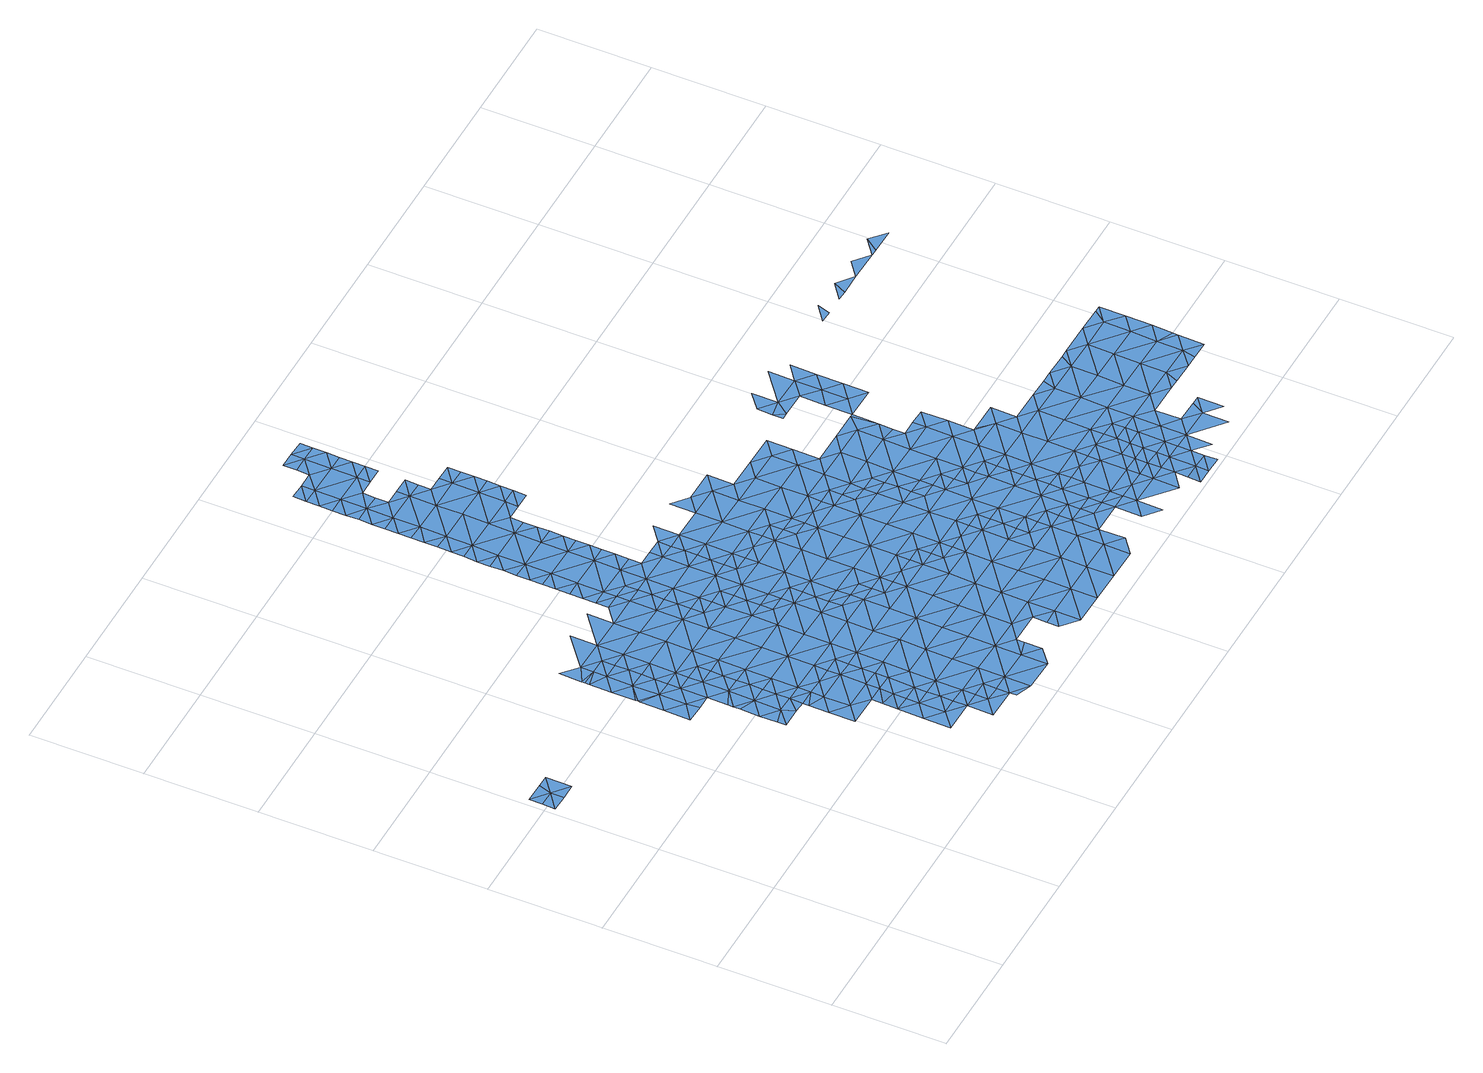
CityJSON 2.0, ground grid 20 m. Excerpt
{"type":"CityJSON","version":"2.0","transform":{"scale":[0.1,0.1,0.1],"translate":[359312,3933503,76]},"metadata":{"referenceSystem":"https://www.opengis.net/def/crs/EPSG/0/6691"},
"CityObjects":{
"waterbody1":{"type":"WaterBody","attributes":{"name":"9","class":"1140","function":"1","WaterBodyRiverFloodingRiskAttribute.description":"5","WaterBodyRiverFloodingRiskAttribute.rankOrg":"2","WaterBodyRiverFloodingRiskAttribute.adminType":"2","WaterBodyRiverFloodingRiskAttribute.scale":"L1"},"geometry":[{"type":"MultiSurface","lod":"1","boundaries":[[[0,1,2]],[[1,3,2]],[[3,4,2]],[[0,2,5]],[[6,2,7]],[[4,7,2]],[[6,5,2]]]}]},
"waterbody2":{"type":"WaterBody","attributes":{"name":"9","class":"1140","function":"1","WaterBodyRiverFloodingRiskAttribute.description":"5","WaterBodyRiverFloodingRiskAttribute.rankOrg":"2","WaterBodyRiverFloodingRiskAttribute.adminType":"2","WaterBodyRiverFloodingRiskAttribute.scale":"L1"},"geometry":[{"type":"MultiSurface","lod":"1","boundaries":[[[8,9,10]],[[11,12,13]],[[14,12,11]],[[15,16,12]],[[17,12,18]],[[19,20,21]],[[22,23,24]],[[25,26,27]],[[28,29,30]],[[9,8,31]],[[14,15,12]],[[26,32,33]],[[10,32,26]],[[33,34,26]],[[26,34,13]],[[35,13,34]],[[36,18,20]],[[16,18,12]],[[32,10,9]],[[37,10,26]],[[17,13,12]],[[29,20,38]],[[37,26,25]],[[39,10,37]],[[35,11,13]],[[10,39,40]],[[40,8,10]],[[27,13,41]],[[26,13,27]],[[23,22,30]],[[23,30,42]],[[43,42,30]],[[44,29,38]],[[41,13,17]],[[17,18,36]],[[17,36,45]],[[36,46,45]],[[47,46,36]],[[20,47,36]],[[20,19,47]],[[21,20,29]],[[21,29,48]],[[48,29,28]],[[22,28,30]],[[43,30,49]],[[49,30,29]],[[44,49,29]],[[50,38,20]],[[18,50,20]]]}]},
"waterbody3":{"type":"WaterBody","attributes":{"name":"9","class":"1140","function":"1","WaterBodyRiverFloodingRiskAttribute.description":"5","WaterBodyRiverFloodingRiskAttribute.rankOrg":"1","WaterBodyRiverFloodingRiskAttribute.adminType":"2","WaterBodyRiverFloodingRiskAttribute.scale":"L1"},"geometry":[{"type":"MultiSurface","lod":"1","boundaries":[[[24,23,51]],[[52,51,53]],[[51,23,53]],[[9,31,54]],[[16,55,18]],[[9,56,32]],[[50,18,55]],[[38,50,55]],[[57,58,59]],[[9,54,56]],[[23,42,53]],[[33,60,34]],[[59,61,62]],[[63,49,44]],[[33,32,60]],[[63,38,55]],[[44,38,63]],[[57,64,58]],[[32,56,60]],[[54,65,56]],[[16,15,55]],[[61,59,58]],[[66,11,35]],[[66,34,60]],[[35,34,66]],[[67,53,42]],[[68,49,63]],[[43,49,68]],[[64,69,58]],[[42,43,68]],[[67,70,53]],[[71,72,73]],[[74,15,14]],[[75,55,15]],[[55,76,63]],[[77,71,73]],[[74,11,66]],[[14,11,74]],[[72,78,73]],[[67,42,68]],[[61,58,79]],[[56,65,80]],[[75,76,55]],[[58,69,79]],[[63,76,68]],[[81,77,73]],[[82,77,81]],[[60,56,83]],[[69,82,81]],[[75,15,74]],[[78,84,73]],[[65,85,80]],[[83,56,80]],[[66,60,83]],[[69,86,79]],[[87,88,89]],[[66,90,74]],[[76,91,68]],[[69,81,86]],[[85,92,80]],[[73,93,81]],[[67,68,91]],[[74,94,75]],[[95,89,88]],[[96,89,95]],[[97,98,99]],[[97,79,98]],[[66,83,90]],[[84,96,95]],[[79,86,98]],[[73,84,93]],[[100,86,81]],[[101,102,67]],[[93,103,81]],[[101,67,91]],[[104,80,92]],[[105,99,106]],[[74,90,94]],[[94,107,75]],[[75,108,76]],[[84,95,93]],[[99,98,106]],[[92,105,106]],[[83,80,104]],[[88,109,95]],[[110,98,86]],[[108,91,76]],[[111,90,83]],[[104,92,106]],[[100,81,103]],[[111,94,90]],[[108,75,107]],[[98,110,106]],[[112,83,104]],[[95,113,93]],[[91,114,101]],[[108,114,91]],[[115,95,109]],[[111,83,112]],[[93,113,103]],[[116,107,94]],[[86,100,110]],[[111,116,94]],[[117,118,106]],[[107,119,108]],[[95,115,113]],[[103,120,100]],[[117,106,110]],[[101,121,122]],[[113,120,103]],[[123,115,109]],[[104,106,118]],[[101,114,121]],[[118,124,104]],[[125,126,108]],[[107,127,119]],[[108,119,125]],[[127,107,116]],[[128,113,115]],[[114,108,126]],[[112,104,124]],[[112,129,111]],[[130,122,121]],[[131,115,123]],[[126,132,114]],[[111,133,116]],[[124,129,112]],[[132,134,114]],[[110,135,117]],[[115,131,128]],[[100,120,136]],[[110,100,135]],[[121,114,134]],[[137,130,121]],[[138,119,127]],[[134,137,121]],[[139,140,116]],[[116,140,127]],[[111,129,133]],[[100,136,135]],[[116,133,139]],[[141,113,128]],[[113,142,120]],[[143,138,127]],[[141,142,113]],[[142,136,120]],[[130,137,144]],[[118,145,124]],[[146,143,127]],[[127,140,146]],[[117,135,147]],[[118,117,148]],[[149,133,129]],[[150,141,128]],[[151,135,136]],[[152,153,124]],[[148,117,147]],[[118,148,145]],[[124,145,152]],[[129,124,153]],[[154,155,129]],[[129,153,154]],[[149,129,155]],[[136,142,151]],[[156,145,148]],[[157,148,147]],[[158,159,160]],[[161,162,135]],[[160,159,150]],[[162,157,147]],[[163,156,148]],[[135,151,161]],[[147,135,162]],[[158,164,159]],[[141,150,165]],[[148,157,163]],[[142,141,166]],[[142,167,151]],[[156,163,168]],[[150,159,165]],[[169,159,164]],[[141,165,166]],[[151,167,161]],[[170,157,162]],[[142,166,167]],[[161,171,162]],[[167,171,161]],[[162,172,170]],[[173,174,175]],[[169,164,176]],[[173,177,174]],[[165,159,169]],[[177,178,174]],[[179,172,162]],[[174,180,175]],[[171,179,162]],[[181,175,180]],[[166,165,182]],[[182,165,169]],[[183,181,180]],[[178,184,174]],[[180,185,183]],[[186,185,187]],[[186,183,185]],[[188,180,174]],[[176,189,169]],[[166,182,190]],[[167,166,191]],[[192,172,179]],[[188,174,184]],[[171,193,179]],[[191,166,190]],[[194,187,185]],[[169,195,182]],[[171,167,196]],[[180,197,185]],[[195,190,182]],[[198,199,179]],[[196,167,191]],[[171,196,193]],[[176,200,189]],[[179,193,198]],[[192,179,199]],[[184,201,188]],[[180,188,197]],[[202,191,190]],[[169,189,195]],[[201,203,188]],[[204,193,196]],[[185,197,205]],[[206,207,208]],[[202,190,195]],[[209,196,191]],[[200,210,189]],[[203,211,188]],[[212,204,196]],[[188,211,197]],[[207,213,203]],[[214,209,191]],[[214,191,202]],[[207,206,213]],[[189,215,195]],[[213,211,203]],[[211,216,197]],[[197,217,205]],[[218,219,205]],[[200,220,210]],[[206,221,213]],[[212,196,209]],[[195,222,202]],[[217,218,205]],[[215,222,195]],[[189,210,215]],[[214,202,223]],[[224,212,209]],[[197,216,217]],[[225,209,214]],[[220,226,210]],[[227,225,214]],[[227,214,223]],[[223,202,222]],[[213,221,228]],[[229,215,210]],[[230,224,209]],[[226,229,210]],[[211,213,231]],[[232,230,209]],[[232,209,225]],[[221,233,228]],[[231,213,228]],[[216,211,231]],[[234,218,217]],[[235,223,222]],[[217,216,236]],[[229,237,215]],[[236,234,217]],[[222,215,237]],[[233,238,228]],[[236,216,239]],[[216,231,239]],[[240,241,222]],[[222,237,240]],[[235,222,241]],[[242,231,228]],[[243,244,245]],[[246,238,243]],[[237,229,247]],[[248,228,238]],[[249,247,229]],[[248,242,228]],[[242,239,231]],[[250,236,239]],[[243,245,246]],[[251,237,247]],[[248,238,246]],[[252,253,254]],[[245,255,246]],[[256,251,247]],[[257,258,253]],[[256,247,249]],[[259,260,261]],[[253,252,257]],[[255,262,246]],[[257,263,258]],[[264,239,242]],[[263,255,265]],[[251,256,266]],[[249,261,260]],[[250,239,264]],[[265,258,263]],[[252,267,257]],[[248,268,242]],[[269,249,260]],[[263,262,255]],[[248,246,270]],[[268,271,242]],[[272,263,257]],[[242,271,264]],[[248,270,268]],[[273,250,264]],[[274,269,260]],[[275,276,277]],[[246,262,270]],[[278,276,267]],[[272,257,267]],[[278,277,276]],[[271,273,264]],[[279,274,260]],[[280,262,263]],[[281,282,283]],[[281,284,282]],[[272,267,276]],[[284,285,282]],[[275,286,276]],[[279,260,287]],[[288,268,270]],[[289,283,282]],[[290,283,289]],[[263,272,291]],[[262,292,270]],[[293,290,289]],[[285,294,282]],[[295,274,279]],[[263,291,280]],[[292,288,270]],[[296,293,297]],[[287,298,279]],[[293,289,297]],[[286,296,297]],[[299,289,282]],[[276,286,300]],[[301,295,279]],[[262,280,292]],[[272,276,302]],[[303,301,279]],[[303,279,298]],[[286,297,300]],[[302,276,300]],[[282,294,299]],[[291,272,302]],[[280,291,304]],[[292,305,288]],[[299,294,306]],[[280,307,292]],[[308,280,304]],[[309,289,299]],[[310,300,297]],[[304,291,311]],[[297,289,312]],[[291,302,311]],[[280,308,307]],[[313,302,300]],[[314,315,316]],[[307,305,292]],[[306,317,299]],[[318,319,301]],[[289,309,312]],[[320,321,322]],[[322,301,319]],[[323,304,311]],[[324,315,314]],[[325,311,302]],[[315,324,326]],[[307,327,305]],[[310,297,312]],[[317,328,299]],[[325,302,313]],[[320,322,319]],[[313,300,310]],[[329,324,314]],[[324,330,326]],[[313,310,331]],[[318,332,319]],[[309,299,328]],[[333,311,325]],[[323,311,333]],[[334,328,317]],[[328,335,309]],[[309,336,312]],[[319,337,320]],[[338,310,312]],[[339,327,340]],[[335,336,309]],[[319,332,337]],[[341,342,332]],[[336,338,312]],[[341,343,342]],[[343,344,342]],[[327,345,340]],[[331,310,346]],[[338,346,310]],[[347,339,340]],[[334,348,328]],[[329,339,347]],[[324,329,349]],[[337,332,350]],[[332,342,350]],[[351,335,328]],[[348,351,328]],[[329,347,349]],[[352,353,348]],[[347,340,354]],[[353,337,350]],[[352,337,353]],[[324,349,355]],[[340,345,354]],[[356,338,336]],[[350,342,357]],[[347,358,349]],[[353,351,348]],[[335,359,336]],[[360,361,342]],[[351,359,335]],[[347,354,358]],[[350,362,353]],[[357,342,361]],[[350,357,362]],[[349,358,363]],[[336,364,356]],[[353,365,351]],[[336,359,364]],[[366,357,361]],[[353,362,365]],[[351,367,359]],[[368,369,361]],[[370,356,364]],[[366,361,369]],[[351,365,367]],[[371,370,364]],[[365,362,372]],[[359,367,373]],[[364,359,374]],[[374,359,373]],[[375,367,365]],[[371,364,374]],[[376,365,372]],[[376,375,365]],[[377,376,372]],[[378,373,367]],[[374,379,371]],[[380,374,373]],[[378,367,375]],[[376,377,381]],[[379,374,382]],[[380,373,378]],[[374,380,382]],[[376,383,375]],[[383,376,381]],[[384,385,386]],[[380,387,382]],[[381,388,383]],[[378,375,389]],[[390,380,378]],[[375,383,389]],[[391,383,388]],[[390,378,389]],[[392,387,380]],[[390,392,380]],[[383,393,389]],[[393,383,391]],[[394,390,389]],[[395,394,389]],[[395,389,393]],[[392,396,387]],[[397,398,399]],[[400,390,394]],[[392,390,400]],[[400,401,392]],[[402,397,399]],[[401,396,392]],[[403,402,404]],[[405,406,404]],[[406,405,407]]]}]},
"waterbody4":{"type":"WaterBody","attributes":{"name":"9","class":"1140","function":"1","WaterBodyRiverFloodingRiskAttribute.description":"5","WaterBodyRiverFloodingRiskAttribute.rankOrg":"2","WaterBodyRiverFloodingRiskAttribute.adminType":"2","WaterBodyRiverFloodingRiskAttribute.scale":"L1"},"geometry":[{"type":"MultiSurface","lod":"1","boundaries":[[[408,409,410]],[[409,72,410]],[[71,410,72]],[[408,410,411]],[[408,411,57]],[[64,411,69]],[[82,411,77]],[[411,410,77]],[[77,410,71]],[[82,69,411]],[[64,57,411]]]}]},
"waterbody5":{"type":"WaterBody","attributes":{"name":"9","class":"1140","function":"1","WaterBodyRiverFloodingRiskAttribute.description":"5","WaterBodyRiverFloodingRiskAttribute.rankOrg":"2","WaterBodyRiverFloodingRiskAttribute.adminType":"2","WaterBodyRiverFloodingRiskAttribute.scale":"L1"},"geometry":[{"type":"MultiSurface","lod":"1","boundaries":[[[105,92,412]],[[85,412,92]],[[413,414,415]],[[413,62,414]],[[61,97,416]],[[85,65,412]],[[416,414,62]],[[412,99,105]],[[417,54,31]],[[54,417,418]],[[417,415,418]],[[54,418,65]],[[418,412,65]],[[418,414,412]],[[416,412,414]],[[416,99,412]],[[97,99,416]],[[61,79,97]],[[416,62,61]],[[415,414,418]]]}]},
"waterbody6":{"type":"WaterBody","attributes":{"name":"9","class":"1140","function":"1","WaterBodyRiverFloodingRiskAttribute.description":"5","WaterBodyRiverFloodingRiskAttribute.rankOrg":"2","WaterBodyRiverFloodingRiskAttribute.adminType":"2","WaterBodyRiverFloodingRiskAttribute.scale":"L1"},"geometry":[{"type":"MultiSurface","lod":"1","boundaries":[[[96,84,419]],[[78,419,84]],[[89,96,419]],[[420,89,419]],[[419,72,420]],[[78,72,419]]]}]},
"waterbody7":{"type":"WaterBody","attributes":{"name":"9","class":"1140","function":"1","WaterBodyRiverFloodingRiskAttribute.description":"5","WaterBodyRiverFloodingRiskAttribute.rankOrg":"2","WaterBodyRiverFloodingRiskAttribute.adminType":"2","WaterBodyRiverFloodingRiskAttribute.scale":"L1"},"geometry":[{"type":"MultiSurface","lod":"1","boundaries":[[[421,422,423]],[[424,423,422]],[[425,426,427]],[[428,429,430]],[[431,428,430]],[[428,432,429]],[[432,433,429]],[[430,434,431]],[[435,436,437]],[[438,437,436]],[[439,437,438]],[[435,434,436]],[[436,434,430]],[[436,430,440]],[[441,442,440]],[[441,443,442]],[[442,436,440]],[[442,444,436]],[[445,446,444]],[[447,448,449]],[[449,448,450]],[[451,452,453]],[[454,455,456]],[[457,454,456]],[[452,457,453]],[[448,451,450]],[[240,237,458]],[[240,458,241]],[[241,458,459]],[[458,284,459]],[[295,460,274]],[[321,461,460]],[[462,317,321]],[[450,451,453]],[[453,463,450]],[[450,463,446]],[[450,446,449]],[[464,445,444]],[[464,444,442]],[[443,464,442]],[[465,441,440]],[[465,440,466]],[[467,466,440]],[[430,467,440]],[[429,467,430]],[[334,317,462]],[[467,429,468]],[[427,467,468]],[[467,427,426]],[[467,426,469]],[[470,471,472]],[[281,459,284]],[[281,283,459]],[[290,473,283]],[[317,461,321]],[[461,317,306]],[[306,294,461]],[[285,284,474]],[[266,474,284]],[[266,475,474]],[[474,475,461]],[[461,475,460]],[[460,475,274]],[[269,274,475]],[[256,269,475]],[[269,256,249]],[[471,476,472]],[[477,478,479]],[[479,478,480]],[[481,482,483]],[[484,485,486]],[[487,488,489]],[[490,491,492]],[[493,488,487]],[[488,494,489]],[[494,486,489]],[[486,494,484]],[[485,483,486]],[[482,486,483]],[[480,486,482]],[[480,482,479]],[[495,208,496]],[[207,203,497]],[[208,207,497]],[[206,208,495]],[[243,238,498]],[[238,233,498]],[[233,221,498]],[[201,184,497]],[[499,497,184]],[[500,497,499]],[[497,500,496]],[[501,496,500]],[[496,501,502]],[[503,502,501]],[[504,168,503]],[[168,505,503]],[[172,506,505]],[[505,506,507]],[[505,507,503]],[[503,507,502]],[[507,508,502]],[[502,508,495]],[[495,508,509]],[[495,509,498]],[[498,509,244]],[[244,509,510]],[[510,509,511]],[[511,509,512]],[[511,512,513]],[[206,495,221]],[[227,223,514]],[[514,225,227]],[[515,225,514]],[[515,459,473]],[[473,516,515]],[[517,516,473]],[[517,473,293]],[[138,143,518]],[[126,125,518]],[[513,512,519]],[[513,519,520]],[[199,520,519]],[[506,199,519]],[[192,199,506]],[[157,170,505]],[[163,157,505]],[[145,156,152]],[[152,156,504]],[[153,152,504]],[[153,504,501]],[[154,153,501]],[[518,521,126]],[[132,126,521]],[[517,293,296]],[[522,277,278]],[[277,522,516]],[[516,522,513]],[[516,513,523]],[[516,523,230]],[[224,230,523]],[[204,212,520]],[[193,204,520]],[[198,193,520]],[[515,514,459]],[[322,295,301]],[[322,460,295]],[[322,321,460]],[[320,462,321]],[[320,352,462]],[[352,320,337]],[[352,348,462]],[[462,348,334]],[[438,524,525]],[[526,525,524]],[[527,468,433]],[[527,130,468]],[[130,144,468]],[[137,134,421]],[[521,421,134]],[[521,528,421]],[[529,528,521]],[[529,175,528]],[[173,175,529]],[[178,177,499]],[[177,530,499]],[[529,530,177]],[[143,530,529]],[[530,143,146]],[[125,119,518]],[[119,138,518]],[[531,532,490]],[[533,456,534]],[[199,198,520]],[[523,520,212]],[[232,225,515]],[[515,230,232]],[[523,212,224]],[[516,230,515]],[[523,513,520]],[[522,254,513]],[[517,277,516]],[[278,267,522]],[[535,532,531]],[[478,536,480]],[[486,480,489]],[[537,487,489]],[[492,537,490]],[[538,491,490]],[[539,540,541]],[[541,542,539]],[[543,542,544]],[[545,543,544]],[[546,545,547]],[[548,549,483]],[[481,483,550]],[[476,550,472]],[[544,542,541]],[[541,533,544]],[[472,534,470]],[[551,534,456]],[[456,453,457]],[[552,463,453]],[[541,540,524]],[[446,463,444]],[[436,444,438]],[[439,438,525]],[[540,526,524]],[[122,130,527]],[[468,429,433]],[[468,144,427]],[[144,137,421]],[[134,132,521]],[[422,421,528]],[[518,529,521]],[[175,181,528]],[[529,177,173]],[[184,178,499]],[[530,500,499]],[[518,143,529]],[[146,140,530]],[[155,154,501]],[[501,504,503]],[[533,534,472]],[[533,472,544]],[[547,545,544]],[[472,547,544]],[[550,547,472]],[[483,547,550]],[[547,483,549]],[[546,547,549]],[[533,453,456]],[[533,552,453]],[[552,533,541]],[[524,552,541]],[[524,463,552]],[[524,444,463]],[[524,438,444]],[[553,554,538]],[[553,538,490]],[[553,490,532]],[[548,483,485]],[[531,490,537]],[[531,537,489]],[[531,489,480]],[[531,480,536]],[[536,535,531]],[[275,277,517]],[[275,517,286]],[[296,286,517]],[[290,293,473]],[[459,283,473]],[[514,241,459]],[[514,223,235]],[[266,256,475]],[[294,474,461]],[[458,266,284]],[[285,474,294]],[[235,241,514]],[[251,266,458]],[[237,251,458]],[[156,168,504]],[[505,168,163]],[[170,172,505]],[[192,506,172]],[[507,506,519]],[[507,519,512]],[[254,511,513]],[[509,507,512]],[[253,511,254]],[[522,267,252]],[[252,254,522]],[[253,258,511]],[[258,510,511]],[[258,265,510]],[[265,255,245]],[[265,245,510]],[[245,244,510]],[[243,498,244]],[[495,498,221]],[[508,507,509]],[[502,495,496]],[[530,555,500]],[[140,555,530]],[[139,555,140]],[[133,149,139]],[[139,149,555]],[[149,155,555]],[[555,155,500]],[[155,501,500]],[[208,497,496]],[[497,203,201]],[[456,455,551]],[[469,466,467]],[[425,427,423]],[[183,186,422]],[[422,528,183]],[[181,183,528]],[[186,187,422]],[[422,187,424]],[[144,421,427]],[[421,423,427]]]}]},
"waterbody8":{"type":"WaterBody","attributes":{"name":"9","class":"1140","function":"1","WaterBodyRiverFloodingRiskAttribute.description":"5","WaterBodyRiverFloodingRiskAttribute.rankOrg":"2","WaterBodyRiverFloodingRiskAttribute.adminType":"2","WaterBodyRiverFloodingRiskAttribute.scale":"L1"},"geometry":[{"type":"MultiSurface","lod":"1","boundaries":[[[556,343,341]],[[556,557,343]],[[556,298,557]],[[556,303,298]],[[318,303,556]],[[558,559,560]],[[557,561,559]],[[341,332,556]],[[558,343,557]],[[562,557,298]],[[556,332,318]],[[562,561,557]],[[559,558,557]],[[303,318,301]]]}]}
},
"vertices":[
[34,582,13],[62,582,13],[34,605,13],[63,628,13],[42,628,13],[5,583,13],[6,606,13],[6,629,13],
[378,346,7],[399,368,7],[370,369,7],[400,484,7],[373,507,7],[372,461,7],[401,507,7],[401,530,7],[373,531,7],[344,485,7],[345,531,7],[289,575,7],[317,555,7],[289,578,7],[290,664,7],[318,670,7],[290,671,7],[343,427,7],[371,415,7],[343,439,7],[289,624,7],[317,601,7],[318,647,7],[398,345,7],[399,392,7],[399,415,7],[400,438,7],[400,461,7],[316,508,7],[342,392,7],[345,577,7],[342,362,7],[342,346,7],[343,448,7],[347,670,7],[346,647,7],[346,600,7],[319,485,7],[287,486,7],[288,532,7],[289,582,7],[346,623,7],[345,554,7],
[290,677,7],[291,717,7],[319,693,7],[427,345,7],[373,554,7],[427,368,7],[453,206,6],[481,228,6],[453,232,7],[428,414,7],[482,252,7],[454,252,7],[374,600,7],[481,205,6],[455,344,7],[428,460,7],[375,692,7],[375,646,7],[509,205,6],[376,739,7],[508,136,6],[508,112,6],[537,135,6],[429,507,7],[430,553,7],[431,599,7],[509,159,6],[536,112,6],[510,251,7],[484,367,7],[537,181,6],[509,182,6],[484,413,7],[565,112,6],[483,344,7],[538,228,6],[564,53,6],[592,42,6],[564,65,6],[485,459,7],[431,645,7],[512,344,7],[593,134,6],[486,506,7],[593,88,6],[564,88,6],[511,274,7],[539,274,7],[511,297,7],[595,227,6],[432,691,7],[433,738,7],[594,180,6],[540,366,7],[511,320,7],[540,320,7],[487,552,7],[487,598,7],[649,41,6],[596,273,7],[542,459,7],[541,412,7],[650,133,6],[488,644,7],[649,87,6],[543,505,7],[596,319,7],[597,365,7],[515,575,7],[651,180,6],[489,691,7],[461,714,7],[677,64,6],[598,411,7],[516,598,7],[516,621,7],[543,551,7],[678,110,6],[598,458,7],[489,714,7],[678,95,6],[516,644,7],[570,481,7],[517,667,7],[652,272,7],[651,226,6],[517,690,7],[544,574,7],[571,504,7],[571,527,7],[707,132,6],[707,179,6],[572,574,7],[517,713,7],[626,388,7],[572,551,7],[653,318,7],[654,364,7],[599,481,7],[735,109,6],[708,225,6],[626,411,7],[626,434,7],[627,457,7],[627,480,7],[654,387,7],[682,341,7],[734,63,6],[763,85,6],[734,83,6],[709,271,7],[710,317,7],[682,364,7],[762,39,6],[763,132,6],[764,178,6],[765,224,6],[682,387,7],[819,84,6],[710,340,7],[766,270,7],[738,340,7],[629,596,7],[657,595,7],[629,619,7],[819,38,6],[629,573,7],[657,572,7],[766,316,7],[658,642,7],[630,642,7],[820,131,6],[630,665,7],[685,572,7],[659,688,7],[630,688,7],[631,711,7],[714,595,7],[876,84,6],[821,177,6],[821,223,6],[767,339,7],[794,293,7],[659,734,7],[877,130,6],[822,269,7],[715,641,7],[795,316,7],[795,339,7],[875,37,6],[714,571,7],[877,176,6],[742,571,7],[823,292,7],[715,687,7],[770,524,7],[742,548,7],[741,525,7],[879,268,6],[933,83,6],[771,594,7],[851,292,6],[770,547,7],[878,222,6],[933,129,6],[771,640,7],[772,686,7],[744,710,7],[716,733,7],[932,36,6],[798,524,7],[934,175,6],[906,199,6],[879,291,6],[907,245,6],[961,59,6],[906,222,6],[827,547,7],[961,105,6],[908,291,6],[827,593,7],[907,268,6],[826,523,7],[801,709,7],[934,198,6],[800,663,7],[962,152,6],[855,523,7],[828,639,7],[962,175,6],[963,198,6],[884,592,7],[854,500,7],[854,477,6],[882,476,6],[883,499,7],[990,128,6],[883,546,7],[1018,104,6],[857,662,7],[990,151,6],[937,383,6],[909,407,6],[909,383,6],[910,476,6],[1018,128,6],[938,406,6],[910,430,6],[1045,35,6],[1046,81,6],[1017,58,6],[939,499,7],[938,452,6],[885,638,7],[910,453,6],[1019,151,6],[966,383,6],[912,568,7],[1046,104,6],[940,545,7],[913,615,7],[994,405,6],[913,661,7],[1075,104,6],[993,336,6],[994,359,6],[965,336,6],[965,359,6],[1103,80,6],[996,498,7],[1020,220,6],[1048,219,6],[1020,243,6],[1019,197,6],[1048,196,6],[1022,335,6],[1102,34,6],[969,567,7],[1049,266,6],[1021,266,6],[995,451,6],[997,544,7],[1021,289,6],[1076,196,6],[1103,103,6],[1021,312,6],[1050,312,6],[1131,56,6],[1105,219,6],[1050,358,6],[1131,103,6],[1051,404,6],[1131,80,6],[1024,474,6],[1020,567,7],[1104,195,6],[1025,520,7],[1024,495,6],[1106,265,6],[1107,357,6],[1052,451,6],[1106,311,6],[1079,381,6],[981,660,7],[970,678,7],[970,660,7],[1133,195,6],[1160,102,5],[1160,125,5],[1160,148,5],[1132,149,6],[1132,126,6],[1052,474,6],[999,683,7],[1080,427,6],[971,706,7],[1025,567,7],[1161,218,5],[1027,659,7],[999,729,7],[1083,381,6],[1188,102,5],[1080,473,6],[1161,195,5],[1162,264,6],[1163,310,6],[1189,148,5],[1135,334,6],[1026,613,7],[1054,589,7],[1188,79,5],[1216,78,5],[1187,56,5],[1215,32,5],[1082,566,7],[1136,380,6],[1055,635,7],[1189,194,5],[1055,682,7],[1217,124,5],[1218,217,5],[1189,171,5],[1217,171,5],[1083,612,7],[1056,728,7],[1192,333,6],[1245,101,5],[1083,658,7],[1219,263,6],[1272,31,5],[1273,77,5],[1245,147,5],[1084,704,7],[1220,309,6],[1274,170,5],[1285,100,5],[1275,216,5],[1301,54,5],[1301,100,5],[1227,332,6],[1248,332,6],[1302,146,5],[1276,262,6],[1276,308,6],[1331,215,5],[1331,169,5],[1321,146,5],[1332,261,6],[1290,331,6],[1333,307,6],[1359,145,5],[1305,331,6],[1387,168,5],[1218,702,7],[1226,725,7],[1197,703,7],[1362,330,6],[1382,145,5],[1388,214,5],[1389,260,6],[1415,144,5],[1390,307,6],[1416,191,5],[1417,237,6],[1416,200,5],[1406,329,6],[1283,724,7],[1254,702,7],[1271,701,7],[1418,283,6],[1418,329,6],[1311,701,7],[1339,723,7],[1367,700,7],[1379,700,7],[1396,723,7],[1424,699,7],
[452,160,6],[451,113,6],[480,136,6],[481,182,6],
[483,321,7],[397,253,7],[426,276,7],[398,299,7],[482,275,7],[398,334,7],[426,322,7],
[536,89,6],[507,66,6],
[545,690,7],[602,689,7],[574,712,7],[602,712,7],[574,735,7],[575,759,7],[546,736,7],[462,807,7],[490,783,7],[491,829,7],[463,830,7],[462,783,7],[462,760,7],[463,853,7],[463,876,7],[492,875,7],[464,899,7],[492,922,7],[464,922,7],[548,828,7],[576,851,7],[548,875,7],[577,874,7],[549,921,7],[577,920,7],[578,943,7],[634,943,7],[635,966,8],[606,943,7],[606,966,8],[635,989,8],[636,1012,8],[607,1012,8],[636,1058,8],[637,1081,8],[608,1059,8],[636,1035,8],[991,174,6],[991,220,6],[1103,126,6],[1104,172,6],[1161,171,5],[550,967,8],[577,897,7],[576,828,7],[576,805,7],[547,782,7],[489,737,7],[575,782,7],[580,1105,8],[581,1128,8],[552,1106,8],[992,267,6],[1047,173,6],[1047,127,6],[552,1129,8],[581,1175,8],[582,1198,8],[553,1175,8],[553,1198,8],[524,1152,8],[525,1175,8],[496,1153,8],[468,1199,8],[468,1176,8],[497,1199,8],[498,1268,8],[469,1246,8],[497,1245,8],[555,1291,8],[527,1314,8],[527,1291,8],[470,1269,8],[469,1223,8],[769,501,7],[713,502,7],[713,548,7],[826,500,7],[657,549,7],[656,503,7],[655,457,7],[712,456,7],[711,410,7],[654,411,7],[710,363,7],[767,363,7],[768,409,7],[768,455,7],[825,454,7],[882,453,6],[881,407,6],[824,408,7],[880,361,6],[935,221,6],[936,267,6],[936,314,6],[993,313,6],[544,597,7],[824,362,7],[823,315,7],[545,643,7],[937,360,6],[880,315,6],[493,968,8],[464,945,7],[465,968,8],[461,737,7],[601,643,7],[601,596,7],[600,550,7],[554,1244,8],[583,1267,8],[551,1059,8],[580,1082,8],[582,1244,8],[582,1221,8],[526,1268,8],[555,1314,8],[466,1015,8],[465,991,8],[494,1014,8],[466,1038,8],[466,1061,8],[495,1060,8],[467,1084,8],[467,1107,8],[495,1107,8],[468,1153,8],[467,1130,8],[524,1129,8],[608,1082,8],[551,1013,8],[583,1290,8],[584,1313,8],[599,504,7],
[1159,79,5],[1159,33,5],[1187,32,5],[1158,10,5],[1187,9,5],[1130,10,5],[1130,33,6]
]}
